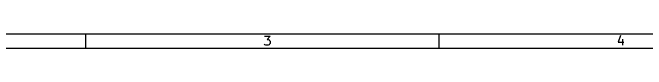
# Model space of a CAD drawing. Header units: inches. Extents: x 0.4 to 16.1, y -11.3 to -0.4.
# Drawn here: x 3.924 to 7.454, y -0.472 to -0.394 of the extents above; entities that cross this region are included whole.
import ezdxf

# ---------------------------------------------------------------- set-up
doc = ezdxf.new("R2010")
doc.units = ezdxf.units.IN
doc.header["$MEASUREMENT"] = 0
doc.layers.add('RED', color=14, linetype='CONTINUOUS')

msp = doc.modelspace()

# ---------------------------------------------------------------- linework, layer by layer
at = {"layer": 'RED', "linetype": 'CONTINUOUS'}
for p, q in [((0.3937, -0.3937), (16.1413, -0.3937)), ((4.3307, -0.4724), (4.3307, -0.3937)), ((5.3262, -0.4053), (5.3578, -0.4053)), ((5.3578, -0.4053), (5.3408, -0.4248)), ((6.2992, -0.4724), (6.2992, -0.3937)), ((7.3093, -0.4028), (7.2971, -0.4394)), ((7.3215, -0.4223), (7.3215, -0.4564)), ((5.3286, -0.454), (5.3262, -0.4516)), ((5.3335, -0.4564), (5.3286, -0.454)), ((5.3481, -0.4564), (5.3335, -0.4564)), ((5.3408, -0.4248), (5.3481, -0.4248)), ((5.3481, -0.4248), (5.353, -0.4272)), ((5.353, -0.454), (5.3481, -0.4564)), ((5.353, -0.4272), (5.3554, -0.4296)), ((5.3554, -0.4516), (5.353, -0.454)), ((5.3554, -0.4296), (5.3578, -0.4345)), ((5.3578, -0.4467), (5.3554, -0.4516)), ((5.3578, -0.4345), (5.3578, -0.4467)), ((7.2971, -0.4394), (7.3288, -0.4394)), ((0.4724, -0.4724), (16.0626, -0.4724))]:
    msp.add_line(p, q, dxfattribs=at)

doc.saveas('drawing.dxf')
